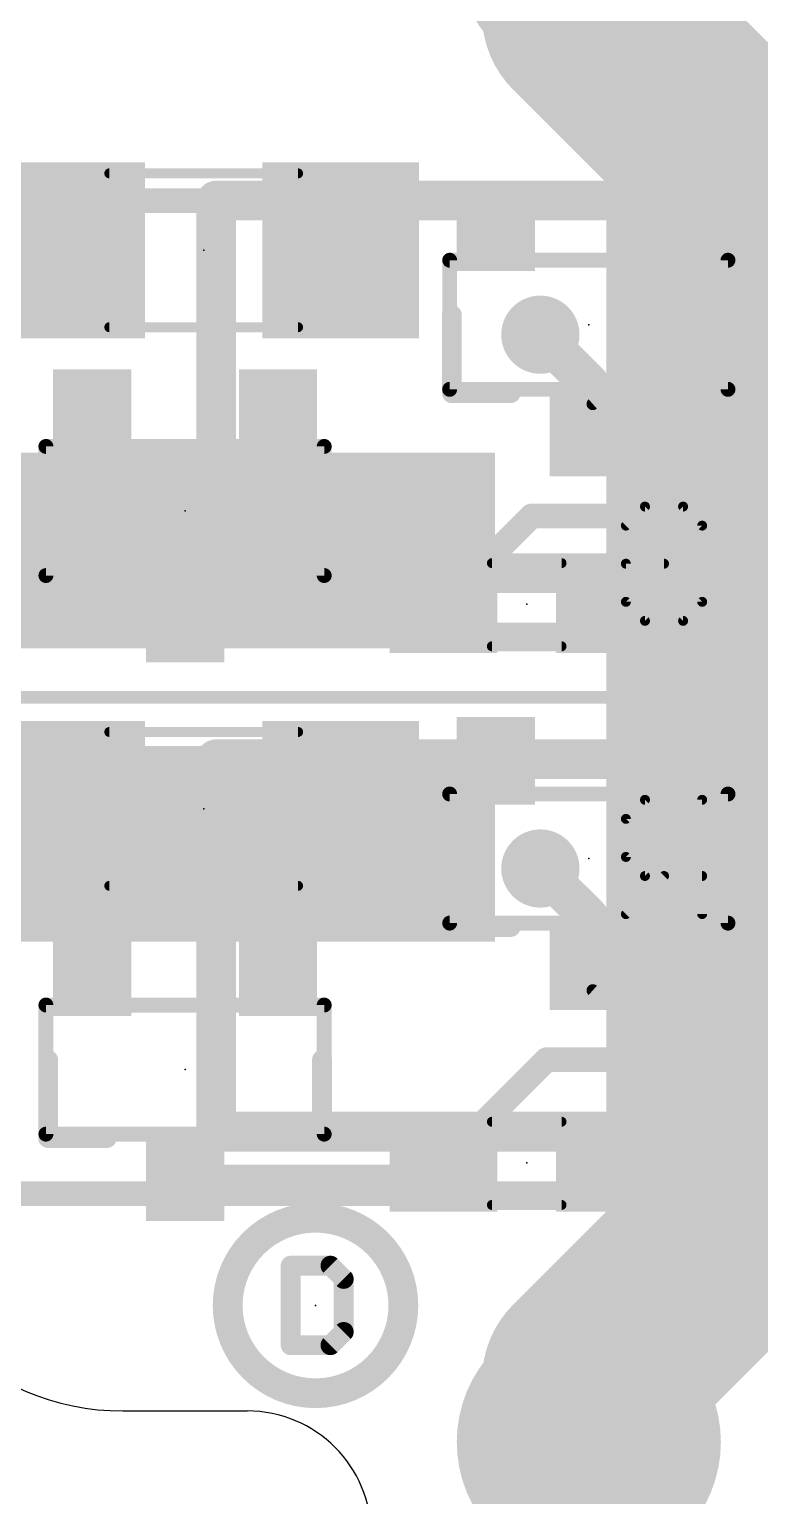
# Model space of a CAD drawing. Extents: x -4.9 to 35.5, y -5.8 to 28.4.
# Drawn here: x 3.81 to 11.27, y 1.74 to 16.74 of the extents above; entities that cross this region are included whole.
import ezdxf

# ---------------------------------------------------------------- set-up
doc = ezdxf.new("R2010")
doc.units = 0
for name, color, linetype in [('1', 12, 'CONTINUOUS'), ('16', 132, 'CONTINUOUS'), ('17', 110, 'CONTINUOUS'), ('18', 110, 'CONTINUOUS'), ('20', 53, 'CONTINUOUS'), ('21', 40, 'CONTINUOUS'), ('22', 6, 'CONTINUOUS'), ('23', 53, 'CONTINUOUS'), ('47', 253, 'CONTINUOUS'), ('51', 53, 'CONTINUOUS')]:
    doc.layers.add(name, color=color, linetype=linetype)

# ---------------------------------------------------------------- blocks, each defined once
blk = doc.blocks.new('RECT')
blk.add_solid([(-0.5, -0.5), (0.5, -0.5), (-0.5, 0.5), (0.5, 0.5)])
blk = doc.blocks.new('ROUNDP')
at = {"const_width": 0.5}
blk.add_lwpolyline([(0, -0.25, 1), (0, 0.25, 1), (0, -0.25)], format="xyb", dxfattribs=at)
blk = doc.blocks.new('ROUNDV')
at = {"const_width": 0.5}
blk.add_lwpolyline([(0, -0.25, 1), (0, 0.25, 1), (0, -0.25)], format="xyb", dxfattribs=at)

msp = doc.modelspace()

# ---------------------------------------------------------------- linework, layer by layer
at = {"layer": '1'}
for points, const_width in [([(5.715, 11.176), (5.715, 14.986)], 0.4064), ([(5.715, 14.986), (10.16, 14.986)], 0.4064), ([(10.16, 14.986), (10.16, 11.176)], 0.4064), ([(10.475, 12.126), (10.475, 14.716)], 0.254), ([(9.525, 13.1191), (9.0297, 13.6144)], 0.4064), ([(9.525, 12.616), (9.525, 13.1191)], 0.4064), ([(10.1092, 11.7602), (10.475, 12.126)], 0.254), ([(8.04, 10.8585), (8.9417, 11.7602)], 0.254), ([(8.9417, 11.7602), (10.1092, 11.7602)], 0.254), ([(10.16, 11.176), (5.715, 11.176)], 0.4064), ([(7.8925, 10.711), (8.04, 10.8585)], 0.254), ([(9.74, 10.834), (9.74, 10.8585)], 0.254), ([(9.8035, 10.795), (9.74, 10.8585)], 0.254), ([(5.3975, 10.711), (7.8925, 10.711)], 0.254), ([(12.827, 10.795), (9.8035, 10.795)], 0.2032), ([(5.715, 9.271), (5.715, 5.461)], 0.4064), ([(10.16, 9.271), (5.715, 9.271)], 0.4064), ([(10.16, 5.461), (10.16, 9.271)], 0.4064), ([(10.414, 9.001), (10.475, 9.255)], 0.254), ([(10.414, 6.35), (10.414, 9.001)], 0.254), ([(6.715, 8.236), (6.988, 8.763)], 0.4064), ([(11.2776, 8.636), (10.922, 8.2804)], 0.254), ([(12.192, 8.636), (11.2776, 8.636)], 0.254), ([(10.922, 8.2804), (10.922, 6.096)], 0.254), ([(9.525, 7.6581), (9.0297, 8.1534)], 0.4064), ([(9.525, 7.155), (9.525, 7.6581)], 0.4064), ([(10.2616, 6.1976), (10.414, 6.35)], 0.254), ([(8.04, 5.1435), (9.0941, 6.1976)], 0.254), ([(9.0941, 6.1976), (10.2616, 6.1976)], 0.254), ([(10.922, 6.096), (9.9695, 5.1435)], 0.254), ([(5.715, 5.461), (10.16, 5.461)], 0.4064), ([(7.8925, 4.996), (8.04, 5.1435)], 0.254), ([(9.8933, 5.1435), (9.74, 5.1435)], 0.254), ([(10.0711, 5.1435), (9.74, 5.1435)], 0.254), ([(9.9695, 5.1435), (9.74, 5.1435)], 0.254), ([(5.3975, 4.996), (7.8925, 4.996)], 0.254)]:
    msp.add_lwpolyline(points, dxfattribs=dict(at, const_width=const_width))
for points, const_width in [([(5.8166, 14.986, 1), (5.6134, 14.986)], 0.2032), ([(5.715, 15.0876, 1), (5.715, 14.8844)], 0.2032), ([(10.2616, 14.986, 1), (10.0584, 14.986)], 0.2032), ([(10.16, 14.8844, 1), (10.16, 15.0876)], 0.2032), ([(10.5385, 14.716, 1), (10.4115, 14.716)], 0.127), ([(9.1015, 13.6862, 1), (8.9579, 13.5426)], 0.2032), ([(9.6266, 13.1191, 1), (9.4234, 13.1191)], 0.2032), ([(9.4532, 13.0473, 1), (9.5968, 13.1909)], 0.2032), ([(9.4234, 12.616, 1), (9.6266, 12.616)], 0.2032), ([(10.4115, 12.126, 1), (10.5385, 12.126)], 0.127), ([(10.5199, 12.0811, 1), (10.4301, 12.1709)], 0.127), ([(8.9417, 11.8237, 1), (8.9417, 11.6967)], 0.127), ([(8.9866, 11.7153, 1), (8.8968, 11.8051)], 0.127), ([(10.0643, 11.8051, 1), (10.1541, 11.7153)], 0.127), ([(10.1092, 11.6967, 1), (10.1092, 11.8237)], 0.127), ([(5.715, 11.2776, 1), (5.715, 11.0744)], 0.2032), ([(5.6134, 11.176, 1), (5.8166, 11.176)], 0.2032), ([(10.0584, 11.176, 1), (10.2616, 11.176)], 0.2032), ([(10.16, 11.0744, 1), (10.16, 11.2776)], 0.2032), ([(7.9951, 10.9034, 1), (8.0849, 10.8136)], 0.127), ([(8.0849, 10.8136, 1), (7.9951, 10.9034)], 0.127), ([(9.8035, 10.8585, 1), (9.6765, 10.8585)], 0.127), ([(9.7849, 10.9034, 1), (9.6951, 10.8136)], 0.127), ([(5.3975, 10.7745, 1), (5.3975, 10.6475)], 0.127), ([(7.8476, 10.7559, 1), (7.9374, 10.6661)], 0.127), ([(7.8925, 10.6475, 1), (7.8925, 10.7745)], 0.127), ([(9.6765, 10.834, 1), (9.8035, 10.834)], 0.127), ([(9.7586, 10.7501, 1), (9.8484, 10.8399)], 0.127), ([(9.8035, 10.8458, 1), (9.8035, 10.7442)], 0.1016), ([(5.8166, 9.271, 1), (5.6134, 9.271)], 0.2032), ([(5.715, 9.3726, 1), (5.715, 9.1694)], 0.2032), ([(10.2616, 9.271, 1), (10.0584, 9.271)], 0.2032), ([(10.16, 9.1694, 1), (10.16, 9.3726)], 0.2032), ([(10.5367, 9.2402, 1), (10.4133, 9.2698)], 0.127), ([(10.4775, 9.001, 1), (10.3505, 9.001)], 0.127), ([(10.3523, 9.0158, 1), (10.4757, 8.9862)], 0.127), ([(7.0782, 8.7163, 1), (6.8978, 8.8097)], 0.2032), ([(11.2776, 8.6995, 1), (11.2776, 8.5725)], 0.127), ([(11.3225, 8.5911, 1), (11.2327, 8.6809)], 0.127), ([(10.9855, 8.2804, 1), (10.8585, 8.2804)], 0.127), ([(6.6248, 8.2827, 1), (6.8052, 8.1893)], 0.2032), ([(9.1015, 8.2252, 1), (8.9579, 8.0816)], 0.2032), ([(10.8771, 8.3253, 1), (10.9669, 8.2355)], 0.127), ([(9.6266, 7.6581, 1), (9.4234, 7.6581)], 0.2032), ([(9.4532, 7.5863, 1), (9.5968, 7.7299)], 0.2032), ([(9.4234, 7.155, 1), (9.6266, 7.155)], 0.2032), ([(10.4589, 6.3051, 1), (10.3691, 6.3949)], 0.127), ([(9.0941, 6.2611, 1), (9.0941, 6.1341)], 0.127), ([(9.139, 6.1527, 1), (9.0492, 6.2425)], 0.127), ([(10.2167, 6.2425, 1), (10.3065, 6.1527)], 0.127), ([(10.2616, 6.1341, 1), (10.2616, 6.2611)], 0.127), ([(10.3505, 6.35, 1), (10.4775, 6.35)], 0.127), ([(10.8585, 6.096, 1), (10.9855, 6.096)], 0.127), ([(10.9669, 6.0511, 1), (10.8771, 6.1409)], 0.127), ([(5.715, 5.5626, 1), (5.715, 5.3594)], 0.2032), ([(5.6134, 5.461, 1), (5.8166, 5.461)], 0.2032), ([(10.0584, 5.461, 1), (10.2616, 5.461)], 0.2032), ([(10.16, 5.3594, 1), (10.16, 5.5626)], 0.2032), ([(7.9951, 5.1884, 1), (8.0849, 5.0986)], 0.127), ([(8.0849, 5.0986, 1), (7.9951, 5.1884)], 0.127), ([(9.74, 5.207, 1), (9.74, 5.08)], 0.127), ([(9.74, 5.207, 1), (9.74, 5.08)], 0.127), ([(9.74, 5.207, 1), (9.74, 5.08)], 0.127), ([(9.8933, 5.08, 1), (9.8933, 5.207)], 0.127), ([(9.9246, 5.1884, 1), (10.0144, 5.0986)], 0.127), ([(9.9695, 5.08, 1), (9.9695, 5.207)], 0.127), ([(10.0711, 5.08, 1), (10.0711, 5.207)], 0.127), ([(5.3975, 5.0595, 1), (5.3975, 4.9325)], 0.127), ([(7.8476, 5.0409, 1), (7.9374, 4.9511)], 0.127), ([(7.8925, 4.9325, 1), (7.8925, 5.0595)], 0.127)]:
    msp.add_lwpolyline(points, format="xyb", dxfattribs=dict(at, const_width=const_width))
at = {"layer": '16'}
for points, const_width in [([(9.525, 16.891), (9.525, 17.526)], 2.1844), ([(10.795, 15.621), (9.525, 16.891)], 2.1844), ([(10.795, 4.191), (10.795, 15.621)], 2.1844), ([(11.1125, 14.986), (3.175, 14.986)], 0.254), ([(11.1125, 10.541), (11.1125, 14.986)], 0.254), ([(3.175, 10.541), (11.1125, 10.541)], 0.254), ([(3.175, 9.271), (11.1125, 9.271)], 0.254), ([(11.1125, 9.271), (11.1125, 4.826)], 0.254), ([(9.525, 2.921), (10.795, 4.191)], 2.1844), ([(11.1125, 4.826), (3.175, 4.826)], 0.254), ([(9.525, 2.286), (9.525, 2.921)], 2.1844)]:
    msp.add_lwpolyline(points, dxfattribs=dict(at, const_width=const_width))
for points, const_width in [([(9.9112, 17.2772, 1), (9.1388, 16.5048)], 1.0922), ([(8.9789, 16.891, 1), (10.0711, 16.891)], 1.0922), ([(11.3411, 15.621, 1), (10.2489, 15.621)], 1.0922), ([(10.4088, 15.2348, 1), (11.1812, 16.0072)], 1.0922), ([(11.176, 14.986, 1), (11.049, 14.986)], 0.127), ([(11.1125, 14.9225, 1), (11.1125, 15.0495)], 0.127), ([(11.1125, 10.4775, 1), (11.1125, 10.6045)], 0.127), ([(11.049, 10.541, 1), (11.176, 10.541)], 0.127), ([(11.176, 9.271, 1), (11.049, 9.271)], 0.127), ([(11.1125, 9.2075, 1), (11.1125, 9.3345)], 0.127), ([(11.1812, 3.8048, 1), (10.4088, 4.5772)], 1.0922), ([(11.1125, 4.7625, 1), (11.1125, 4.8895)], 0.127), ([(11.049, 4.826, 1), (11.176, 4.826)], 0.127), ([(10.2489, 4.191, 1), (11.3411, 4.191)], 1.0922), ([(10.0711, 2.921, 1), (8.9789, 2.921)], 1.0922), ([(9.1388, 3.3072, 1), (9.9112, 2.5348)], 1.0922), ([(8.9789, 2.286, 1), (10.0711, 2.286)], 1.0922)]:
    msp.add_lwpolyline(points, format="xyb", dxfattribs=dict(at, const_width=const_width))
at = {"layer": '20'}
msp.add_line((4.7625, 2.6035), (6.0325, 2.6035), dxfattribs=at)
for centre, radius, start, end in [((4.7625, 14.6685), 2.54, 90, 180), ((4.7625, 5.1435), 2.54, 180, 270), ((6.0325, 1.3335), 1.27, 0, 90)]:
    msp.add_arc(centre, radius, start, end, dxfattribs=at)
at = {"layer": '21', "const_width": 0.2032}
for points in [[(8.125, 13.016), (8.125, 13.816)], [(10.925, 13.016), (10.925, 13.816)], [(8.725, 13.016), (8.125, 13.016)], [(10.325, 13.016), (10.925, 13.016)], [(3.9975, 11.111), (3.9975, 11.911)], [(6.7975, 11.111), (6.7975, 11.911)], [(4.5975, 11.111), (3.9975, 11.111)], [(6.1975, 11.111), (6.7975, 11.111)], [(8.125, 7.555), (8.125, 8.355)], [(10.925, 7.555), (10.925, 8.355)], [(8.725, 7.555), (8.125, 7.555)], [(10.325, 7.555), (10.925, 7.555)], [(3.9975, 5.396), (3.9975, 6.196)], [(6.7975, 5.396), (6.7975, 6.196)], [(4.5975, 5.396), (3.9975, 5.396)], [(6.1975, 5.396), (6.7975, 5.396)], [(6.477, 4.0901), (6.477, 3.2766)], [(6.8837, 4.0901), (6.477, 4.0901)], [(7.0193, 3.9545), (6.8837, 4.0901)], [(7.0193, 3.4122), (7.0193, 3.9545)], [(6.8837, 3.2766), (7.0193, 3.4122)], [(6.477, 3.2766), (6.8837, 3.2766)]]:
    msp.add_lwpolyline(points, dxfattribs=at)
at = {"layer": '21'}
for points, const_width in [([(8.1758, 13.816, 1), (8.0742, 13.816)], 0.1016), ([(10.9758, 13.816, 1), (10.8742, 13.816)], 0.1016), ([(8.125, 13.0668, 1), (8.125, 12.9652)], 0.1016), ([(8.0742, 13.016, 1), (8.1758, 13.016)], 0.1016), ([(8.725, 12.9652, 1), (8.725, 13.0668)], 0.1016), ([(10.325, 13.0668, 1), (10.325, 12.9652)], 0.1016), ([(10.8742, 13.016, 1), (10.9758, 13.016)], 0.1016), ([(10.925, 12.9652, 1), (10.925, 13.0668)], 0.1016), ([(4.0483, 11.911, 1), (3.9467, 11.911)], 0.1016), ([(6.8483, 11.911, 1), (6.7467, 11.911)], 0.1016), ([(3.9975, 11.1618, 1), (3.9975, 11.0602)], 0.1016), ([(3.9467, 11.111, 1), (4.0483, 11.111)], 0.1016), ([(4.5975, 11.0602, 1), (4.5975, 11.1618)], 0.1016), ([(6.1975, 11.1618, 1), (6.1975, 11.0602)], 0.1016), ([(6.7467, 11.111, 1), (6.8483, 11.111)], 0.1016), ([(6.7975, 11.0602, 1), (6.7975, 11.1618)], 0.1016), ([(8.1758, 8.355, 1), (8.0742, 8.355)], 0.1016), ([(10.9758, 8.355, 1), (10.8742, 8.355)], 0.1016), ([(8.125, 7.6058, 1), (8.125, 7.5042)], 0.1016), ([(8.725, 7.5042, 1), (8.725, 7.6058)], 0.1016), ([(10.325, 7.6058, 1), (10.325, 7.5042)], 0.1016), ([(10.925, 7.5042, 1), (10.925, 7.6058)], 0.1016), ([(8.0742, 7.555, 1), (8.1758, 7.555)], 0.1016), ([(10.8742, 7.555, 1), (10.9758, 7.555)], 0.1016), ([(4.0483, 6.196, 1), (3.9467, 6.196)], 0.1016), ([(6.8483, 6.196, 1), (6.7467, 6.196)], 0.1016), ([(3.9975, 5.4468, 1), (3.9975, 5.3452)], 0.1016), ([(3.9467, 5.396, 1), (4.0483, 5.396)], 0.1016), ([(4.5975, 5.3452, 1), (4.5975, 5.4468)], 0.1016), ([(6.1975, 5.4468, 1), (6.1975, 5.3452)], 0.1016), ([(6.7467, 5.396, 1), (6.8483, 5.396)], 0.1016), ([(6.7975, 5.3452, 1), (6.7975, 5.4468)], 0.1016), ([(6.731, 2.785, 1), (6.731, 4.581, 1), (6.731, 2.785)], 0.3048), ([(6.5278, 4.0901, 1), (6.4262, 4.0901)], 0.1016), ([(6.477, 4.1409, 1), (6.477, 4.0393)], 0.1016), ([(6.9197, 4.126, 1), (6.8478, 4.0542)], 0.1016), ([(6.8837, 4.0393, 1), (6.8837, 4.1409)], 0.1016), ([(7.0701, 3.9545, 1), (6.9685, 3.9545)], 0.1016), ([(6.9834, 3.9186, 1), (7.0552, 3.9904)], 0.1016), ([(6.9685, 3.4122, 1), (7.0701, 3.4122)], 0.1016), ([(7.0552, 3.3763, 1), (6.9834, 3.4481)], 0.1016), ([(6.477, 3.3274, 1), (6.477, 3.2258)], 0.1016), ([(6.4262, 3.2766, 1), (6.5278, 3.2766)], 0.1016), ([(6.8478, 3.3125, 1), (6.9197, 3.2407)], 0.1016), ([(6.8837, 3.2258, 1), (6.8837, 3.3274)], 0.1016)]:
    msp.add_lwpolyline(points, format="xyb", dxfattribs=dict(at, const_width=const_width))
at = {"layer": '22'}
for points, const_width in [([(12.065, 13.906, 0.1755), (9.565, 12.906)], 0.127), ([(9.5439, 12.9297, 1), (9.5861, 12.8823)], 0.0635), ([(10.0989, 11.8816, 1), (10.0989, 11.8308)], 0.0508), ([(10.1169, 11.8382, 1), (10.0809, 11.8742)], 0.0508), ([(10.5067, 11.8742, 1), (10.4707, 11.8382)], 0.0508), ([(10.4887, 11.8308, 1), (10.4887, 11.8816)], 0.0508), ([(9.886, 11.6793, 1), (9.922, 11.6433)], 0.0508), ([(10.709, 11.6613, 1), (10.6582, 11.6613)], 0.0508), ([(10.6656, 11.6433, 1), (10.7016, 11.6793)], 0.0508), ([(9.9294, 11.2715, 1), (9.8786, 11.2715)], 0.0508), ([(9.904, 11.2969, 1), (9.904, 11.2461)], 0.0508), ([(10.2938, 11.2461, 1), (10.2938, 11.2969)], 0.0508), ([(9.922, 10.8997, 1), (9.886, 10.8637)], 0.0508), ([(9.8786, 10.8817, 1), (9.9294, 10.8817)], 0.0508), ([(10.6582, 10.8817, 1), (10.709, 10.8817)], 0.0508), ([(10.7016, 10.8637, 1), (10.6656, 10.8997)], 0.0508), ([(10.0989, 10.7122, 1), (10.0989, 10.6614)], 0.0508), ([(10.0809, 10.6688, 1), (10.1169, 10.7048)], 0.0508), ([(10.4707, 10.7048, 1), (10.5067, 10.6688)], 0.0508), ([(10.4887, 10.6614, 1), (10.4887, 10.7122)], 0.0508), ([(10.0989, 8.8816, 1), (10.0989, 8.8308)], 0.0508), ([(10.1169, 8.8382, 1), (10.0809, 8.8742)], 0.0508), ([(10.709, 8.8562, 1), (10.6582, 8.8562)], 0.0508), ([(10.6836, 8.8308, 1), (10.6836, 8.8816)], 0.0508), ([(9.886, 8.6793, 1), (9.922, 8.6433)], 0.0508), ([(9.9294, 8.6613, 1), (9.8786, 8.6613)], 0.0508), ([(9.922, 8.2895, 1), (9.886, 8.2535)], 0.0508), ([(9.8786, 8.2715, 1), (9.9294, 8.2715)], 0.0508), ([(10.0989, 8.102, 1), (10.0989, 8.0512)], 0.0508), ([(10.0809, 8.0586, 1), (10.1169, 8.0946)], 0.0508), ([(10.3118, 8.0586, 1), (10.2758, 8.0946)], 0.0508), ([(10.6836, 8.0512, 1), (10.6836, 8.102)], 0.0508), ([(9.886, 7.7048, 1), (9.922, 7.6688)], 0.0508), ([(10.6582, 7.6868, 1), (10.709, 7.6868)], 0.0508), ([(9.565, 6.906, 0.1755), (12.065, 5.906)], 0.127), ([(9.5861, 6.9297, 1), (9.5439, 6.8823)], 0.0635)]:
    msp.add_lwpolyline(points, format="xyb", dxfattribs=dict(at, const_width=const_width))
at = {"layer": '22', "const_width": 0.1016}
for points in [[(9.904, 11.6613), (10.0989, 11.8562)], [(10.0989, 11.8562), (10.4887, 11.8562)], [(10.4887, 11.8562), (10.6836, 11.6613)], [(10.6836, 11.6613), (10.6836, 10.8817)], [(9.904, 10.8817), (9.904, 11.2715)], [(9.904, 11.2715), (10.2938, 11.2715)], [(10.0989, 10.6868), (9.904, 10.8817)], [(10.6836, 10.8817), (10.4887, 10.6868)], [(10.4887, 10.6868), (10.0989, 10.6868)], [(10.0989, 8.8562), (9.904, 8.6613)], [(10.6836, 8.8562), (10.0989, 8.8562)], [(10.6836, 7.6868), (10.6836, 8.8562)], [(9.904, 8.6613), (9.904, 8.2715)], [(9.904, 8.2715), (10.0989, 8.0766)], [(10.2938, 8.0766), (9.904, 7.6868)], [(10.0989, 8.0766), (10.6836, 8.0766)]]:
    msp.add_lwpolyline(points, dxfattribs=at)
at = {"layer": '23'}
for p in [(5.588, 14.478), (9.525, 13.716), (5.3975, 11.811), (8.89, 10.8585), (5.588, 8.763), (9.525, 8.255), (5.3975, 6.096), (8.89, 5.1435), (6.731, 3.683)]:
    msp.add_point(p, dxfattribs=at)
at = {"layer": '47', "const_width": 0.13}
msp.add_lwpolyline([(12.065, 9.906), (-4.49, 9.906)], dxfattribs=at)
at = {"layer": '51'}
for points, const_width in [([(4.623, 15.265), (6.553, 15.265)], 0.1016), ([(8.1026, 13.0556), (8.1026, 14.3764)], 0.1524), ([(8.1026, 14.3764), (10.9474, 14.3764)], 0.1524), ([(10.9474, 14.3764), (10.9474, 13.0556)], 0.1524), ([(4.623, 13.691), (6.553, 13.691)], 0.1016), ([(10.9474, 13.0556), (8.1026, 13.0556)], 0.1524), ([(3.9751, 11.1506), (3.9751, 12.4714)], 0.1524), ([(3.9751, 12.4714), (6.8199, 12.4714)], 0.1524), ([(6.8199, 12.4714), (6.8199, 11.1506)], 0.1524), ([(9.246, 11.2775), (8.534, 11.2775)], 0.1016), ([(6.8199, 11.1506), (3.9751, 11.1506)], 0.1524), ([(9.246, 10.4265), (8.534, 10.4265)], 0.1016), ([(4.623, 9.55), (6.553, 9.55)], 0.1016), ([(8.1026, 7.5946), (8.1026, 8.9154)], 0.1524), ([(8.1026, 8.9154), (10.9474, 8.9154)], 0.1524), ([(10.9474, 8.9154), (10.9474, 7.5946)], 0.1524), ([(4.623, 7.976), (6.553, 7.976)], 0.1016), ([(10.9474, 7.5946), (8.1026, 7.5946)], 0.1524), ([(3.9751, 5.4356), (3.9751, 6.7564)], 0.1524), ([(3.9751, 6.7564), (6.8199, 6.7564)], 0.1524), ([(6.8199, 6.7564), (6.8199, 5.4356)], 0.1524), ([(9.246, 5.5625), (8.534, 5.5625)], 0.1016), ([(6.8199, 5.4356), (3.9751, 5.4356)], 0.1524), ([(9.246, 4.7115), (8.534, 4.7115)], 0.1016)]:
    msp.add_lwpolyline(points, dxfattribs=dict(at, const_width=const_width))
for points, const_width in [([(4.623, 15.2904, 1), (4.623, 15.2396)], 0.0508), ([(6.553, 15.2396, 1), (6.553, 15.2904)], 0.0508), ([(8.1407, 14.3764, 1), (8.0645, 14.3764)], 0.0762), ([(8.1026, 14.4145, 1), (8.1026, 14.3383)], 0.0762), ([(10.9855, 14.3764, 1), (10.9093, 14.3764)], 0.0762), ([(10.9474, 14.3383, 1), (10.9474, 14.4145)], 0.0762), ([(4.623, 13.7164, 1), (4.623, 13.6656)], 0.0508), ([(6.553, 13.6656, 1), (6.553, 13.7164)], 0.0508), ([(8.1026, 13.0937, 1), (8.1026, 13.0175)], 0.0762), ([(8.0645, 13.0556, 1), (8.1407, 13.0556)], 0.0762), ([(10.9093, 13.0556, 1), (10.9855, 13.0556)], 0.0762), ([(10.9474, 13.0175, 1), (10.9474, 13.0937)], 0.0762), ([(4.0132, 12.4714, 1), (3.937, 12.4714)], 0.0762), ([(3.9751, 12.5095, 1), (3.9751, 12.4333)], 0.0762), ([(6.858, 12.4714, 1), (6.7818, 12.4714)], 0.0762), ([(6.8199, 12.4333, 1), (6.8199, 12.5095)], 0.0762), ([(8.534, 11.3029, 1), (8.534, 11.2521)], 0.0508), ([(9.246, 11.2521, 1), (9.246, 11.3029)], 0.0508), ([(3.9751, 11.1887, 1), (3.9751, 11.1125)], 0.0762), ([(3.937, 11.1506, 1), (4.0132, 11.1506)], 0.0762), ([(6.7818, 11.1506, 1), (6.858, 11.1506)], 0.0762), ([(6.8199, 11.1125, 1), (6.8199, 11.1887)], 0.0762), ([(8.534, 10.4519, 1), (8.534, 10.4011)], 0.0508), ([(9.246, 10.4011, 1), (9.246, 10.4519)], 0.0508), ([(4.623, 9.5754, 1), (4.623, 9.5246)], 0.0508), ([(6.553, 9.5246, 1), (6.553, 9.5754)], 0.0508), ([(8.1407, 8.9154, 1), (8.0645, 8.9154)], 0.0762), ([(8.1026, 8.9535, 1), (8.1026, 8.8773)], 0.0762), ([(10.9855, 8.9154, 1), (10.9093, 8.9154)], 0.0762), ([(10.9474, 8.8773, 1), (10.9474, 8.9535)], 0.0762), ([(4.623, 8.0014, 1), (4.623, 7.9506)], 0.0508), ([(6.553, 7.9506, 1), (6.553, 8.0014)], 0.0508), ([(8.1026, 7.6327, 1), (8.1026, 7.5565)], 0.0762), ([(10.9474, 7.5565, 1), (10.9474, 7.6327)], 0.0762), ([(8.0645, 7.5946, 1), (8.1407, 7.5946)], 0.0762), ([(10.9093, 7.5946, 1), (10.9855, 7.5946)], 0.0762), ([(4.0132, 6.7564, 1), (3.937, 6.7564)], 0.0762), ([(3.9751, 6.7945, 1), (3.9751, 6.7183)], 0.0762), ([(6.858, 6.7564, 1), (6.7818, 6.7564)], 0.0762), ([(6.8199, 6.7183, 1), (6.8199, 6.7945)], 0.0762), ([(8.534, 5.5879, 1), (8.534, 5.5371)], 0.0508), ([(9.246, 5.5371, 1), (9.246, 5.5879)], 0.0508), ([(3.9751, 5.4737, 1), (3.9751, 5.3975)], 0.0762), ([(3.937, 5.4356, 1), (4.0132, 5.4356)], 0.0762), ([(6.7818, 5.4356, 1), (6.858, 5.4356)], 0.0762), ([(6.8199, 5.3975, 1), (6.8199, 5.4737)], 0.0762), ([(8.534, 4.7369, 1), (8.534, 4.6861)], 0.0508), ([(9.246, 4.6861, 1), (9.246, 4.7369)], 0.0508)]:
    msp.add_lwpolyline(points, format="xyb", dxfattribs=dict(at, const_width=const_width))

# ---------------------------------------------------------------- block references
at = {"layer": '1'}
for p, xscale, yscale in [((4.188, 14.478), 1.6, 1.8), ((6.988, 14.478), 1.6, 1.8), ((4.188, 8.763), 1.6, 1.8), ((6.988, 8.763), 1.6, 1.8), ((11.303, 4.445), 1.2, 1.3)]:
    msp.add_blockref('RECT', p, dxfattribs=dict(at, xscale=xscale, yscale=yscale))
at = {"layer": '1', "xscale": 0.8, "yscale": 0.9, "rotation": 180}
for p in [(8.575, 14.716), (10.475, 14.716), (4.4475, 12.811), (6.3475, 12.811), (9.525, 12.616), (5.3975, 10.711), (8.575, 9.255), (10.475, 9.255), (4.4475, 7.096), (6.3475, 7.096), (9.525, 7.155), (5.3975, 4.996)]:
    msp.add_blockref('RECT', p, dxfattribs=at)
at = {"layer": '1', "xscale": 1.1, "rotation": 180}
for p in [(8.04, 10.8585), (9.74, 10.8585), (8.04, 5.1435), (9.74, 5.1435)]:
    msp.add_blockref('RECT', p, dxfattribs=at)
at = {"layer": '16', "xscale": 5, "yscale": 2}
for p in [(6.065, 11.406), (6.065, 8.406)]:
    msp.add_blockref('RECT', p, dxfattribs=at)
at = {"layer": '17', "xscale": 2.7, "yscale": 2.7, "rotation": 180}
for p in [(9.525, 17.526), (9.525, 17.526), (9.525, 2.286), (9.525, 2.286)]:
    msp.add_blockref('ROUNDP', p, dxfattribs=at)
at = {"layer": '18', "xscale": 0.8001, "yscale": 0.8001}
for p in [(9.0297, 13.6144), (9.0297, 13.6144), (9.0297, 8.1534), (9.0297, 8.1534)]:
    msp.add_blockref('ROUNDV', p, dxfattribs=at)
at = {"layer": '51', "xscale": 0.7501, "yscale": 1.7}
for p in [(4.2613, 14.4771), (6.9148, 14.4789), (4.2613, 8.7621), (6.9148, 8.7639)]:
    msp.add_blockref('RECT', p, dxfattribs=at)
at = {"layer": '51', "xscale": 0.5001, "yscale": 0.95, "rotation": 180}
for p in [(8.3098, 10.8534), (9.4782, 10.8534), (8.3098, 5.1384), (9.4782, 5.1384)]:
    msp.add_blockref('RECT', p, dxfattribs=at)

doc.saveas('drawing.dxf')
